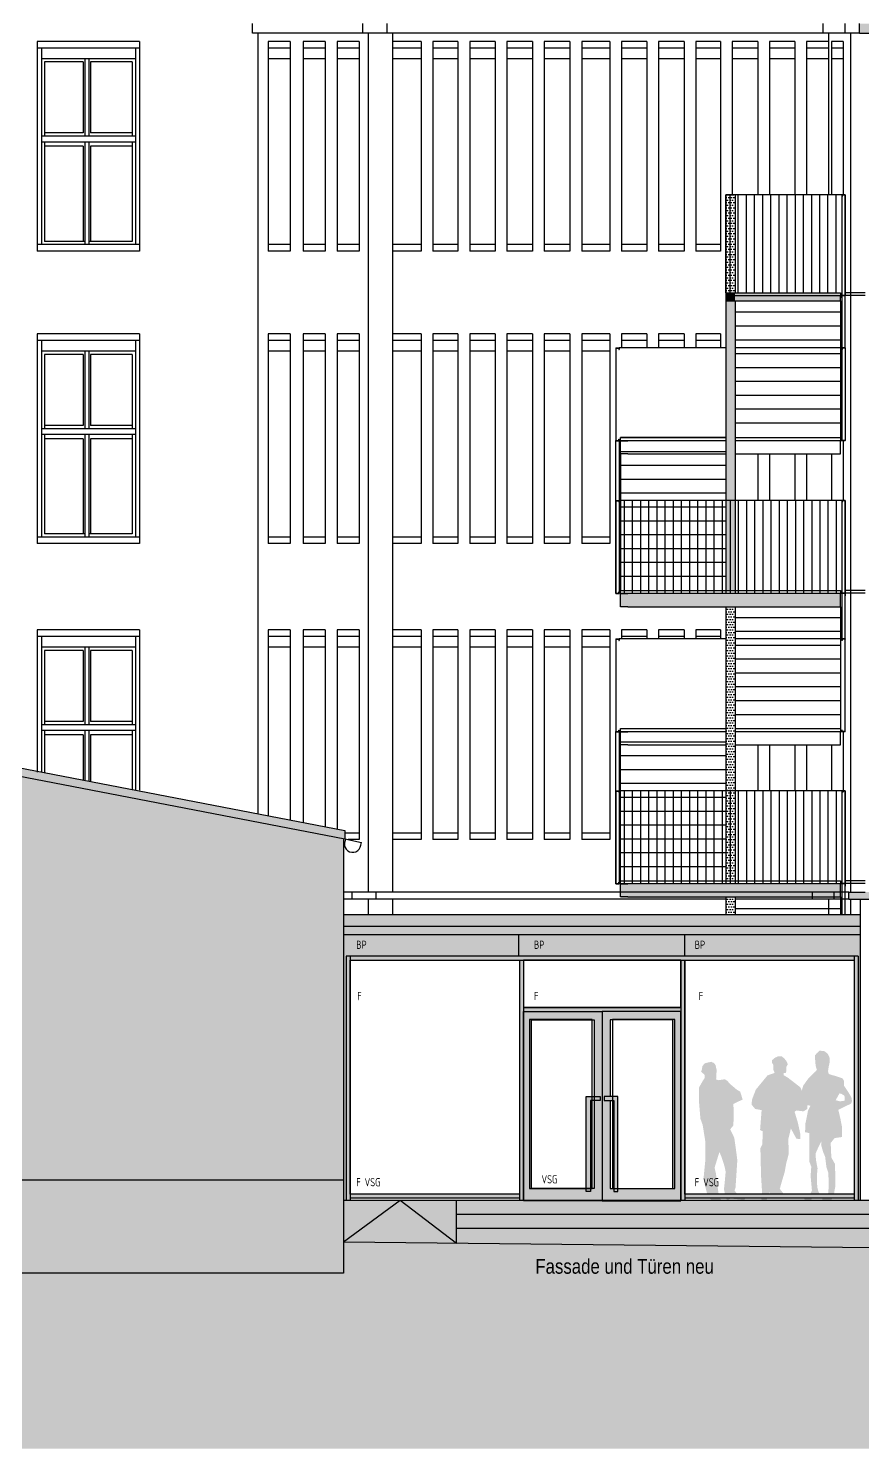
# Model space of a CAD drawing. Header units: metres. Extents: x -684 to -403, y -245 to -215.
# Drawn here: x -432.6 to -422.36, y -244.55 to -227.13 of the extents above; entities that cross this region are included whole.
import ezdxf
from ezdxf.enums import TextEntityAlignment as Align

# ---------------------------------------------------------------- set-up
doc = ezdxf.new("R2010")
doc.units = ezdxf.units.M
doc.header["$LTSCALE"] = 0.01
doc.header["$XCLIPFRAME"] = 2
doc.linetypes.add('AUSGEZOGEN', pattern=[0])
doc.linetypes.add('G1', pattern=[0.18, 0.12, -0.06])
for name, color, linetype in [('1_PLANRAHMEN', 7, 'Continuous'), ('A_ANSICHT', 1, 'Continuous'), ('A_ansicht_geländer_1', 2, 'Continuous'), ('A_Ansicht_Kopfbau', 1, 'Continuous'), ('A_Dach', 10, 'Continuous'), ('A_Dämmung', 10, 'Continuous'), ('A_GELÄNDE', 4, 'Continuous'), ('A_Gitterrost', 3, 'Continuous'), ('A_Schraff_Fassade_OG', 41, 'Continuous'), ('A_Schraff_gelände', 251, 'Continuous'), ('A_schraff_scheibe', 253, 'Continuous'), ('A_Schraff_Sims', 17, 'Continuous'), ('A_Schraff_Treppe', 253, 'Continuous'), ('A_Stahl', 5, 'Continuous'), ('A_Text', 2, 'Continuous'), ('ANSICHT', 1, 'Continuous'), ('FASSADE', 7, 'AUSGEZOGEN'), ('FASSADE_STRUKTUR', 2, 'AUSGEZOGEN'), ('MENSCHEN', 3, 'Continuous'), ('PERSONEN', 7, 'Continuous')]:
    doc.layers.add(name, color=color, linetype=linetype)
doc.styles.add('arial-n', font='ARIALN.TTF')
doc.styles.add('S70', font='DIN.SHX', dxfattribs={"oblique": 14.999999, "height": 0.7})
picture_1 = doc.add_image_def('image1.jpg', size_in_pixel=(60, 84))

msp = doc.modelspace()

# ---------------------------------------------------------------- hatches: boundary and pattern name
at = {"layer": 'A_ansicht_geländer_1'}
msp.add_hatch(color=253, dxfattribs=at).paths.add_polyline_path([(-424.041, -230.372), (-423.927, -230.372), (-423.927, -230.472), (-424.041, -230.472)])
h = msp.add_hatch(color=253, dxfattribs=at)
h.paths.add_polyline_path([(-422.634, -230.372), (-423.927, -230.372), (-423.927, -230.412), (-422.634, -230.412)])
h.paths.add_polyline_path([(-422.634, -230.412), (-422.724, -230.412), (-423.927, -230.412), (-423.927, -230.472), (-422.724, -230.472), (-422.634, -230.472)])
at = {"layer": 'A_Schraff_Fassade_OG'}
for color, points in [(256, [(-428.731, -237.066), (-435.45, -235.772), (-442.145, -237.137), (-442.145, -241.253), (-428.731, -241.253)]), (33, [(-428.731, -241.253), (-442.145, -241.253), (-442.145, -242.394), (-428.731, -242.394)])]:
    msp.add_hatch(color=color, dxfattribs=at).paths.add_polyline_path(points)
at = {"layer": 'A_Schraff_gelände'}
msp.add_hatch(color=256, dxfattribs=at).paths.add_polyline_path([(-407.64, -242.083), (-422.225, -242.083), (-428.731, -242.016), (-428.731, -242.394), (-452.89, -242.394), (-452.89, -244.546), (-407.64, -244.546)])
at = {"layer": 'A_schraff_scheibe'}
h = msp.add_hatch(dxfattribs=at)
h.set_pattern_fill('DOTS', color=6, scale=0.02, style=0)
h.paths.add_polyline_path([(-424.041, -230.372), (-423.988, -230.372), (-423.988, -229.172), (-424.041, -229.172)])
h.paths.add_polyline_path([(-423.927, -229.172), (-423.988, -229.172), (-423.988, -230.372), (-423.927, -230.372)])
h = msp.add_hatch(dxfattribs=at)
h.set_pattern_fill('DOTS', color=6, scale=0.02, style=0)
h.paths.add_polyline_path([(-423.927, -230.472), (-424.041, -230.472), (-424.041, -232.347), (-423.927, -232.347)])
h.paths.add_polyline_path([(-423.927, -232.347), (-424.041, -232.347), (-424.041, -232.922), (-423.927, -232.922)])
h.paths.add_polyline_path([(-423.988, -232.922), (-424.041, -232.922), (-424.041, -234.022), (-423.988, -234.022)])
h.paths.add_polyline_path([(-423.927, -232.922), (-423.988, -232.922), (-423.988, -234.022), (-423.927, -234.022)])
h = msp.add_hatch(color=256, dxfattribs=at)
h.paths.add_polyline_path([(-425.334, -234.063), (-425.244, -234.063), (-422.634, -234.063), (-422.634, -234.223), (-422.724, -234.223), (-425.244, -234.223), (-425.334, -234.223)])
h.paths.add_polyline_path([(-425.334, -237.633), (-425.244, -237.633), (-422.634, -237.633), (-422.634, -237.793), (-422.724, -237.793), (-425.244, -237.793), (-425.334, -237.793)])
h = msp.add_hatch(dxfattribs=at)
h.set_pattern_fill('DOTS', color=6, scale=0.02, style=0)
h.paths.add_polyline_path([(-424.041, -235.717), (-423.927, -235.717), (-423.927, -234.222), (-424.041, -234.222)])
h.paths.add_polyline_path([(-424.041, -236.482), (-423.927, -236.482), (-423.927, -235.917), (-424.041, -235.917)])
for color, points in [(251, [(-435.451, -235.67), (-442.161, -237.038), (-442.161, -237.14), (-435.45, -235.772), (-428.714, -237.069), (-428.714, -236.967)]), (251, [(-422.393, -237.996), (-428.731, -237.996), (-428.731, -238.141), (-422.393, -238.141)]), (252, [(-422.393, -238.141), (-428.731, -238.141), (-428.731, -238.241), (-422.393, -238.241)])]:
    msp.add_hatch(color=color, dxfattribs=at).paths.add_polyline_path(points)
h = msp.add_hatch(dxfattribs=at)
h.set_pattern_fill('DOTS', color=6, scale=0.02, style=0)
h.paths.add_polyline_path([(-424.041, -235.717), (-424.041, -235.757), (-423.927, -235.757), (-423.927, -235.717)])
h.paths.add_polyline_path([(-424.041, -235.917), (-423.927, -235.917), (-423.927, -235.757), (-424.041, -235.757)])
h = msp.add_hatch(dxfattribs=at)
h.set_pattern_fill('DOTS', color=6, scale=0.02, style=0)
h.paths.add_polyline_path([(-424.041, -237.582), (-423.988, -237.582), (-423.988, -236.482), (-424.041, -236.482)])
h.paths.add_polyline_path([(-423.988, -237.582), (-423.927, -237.582), (-423.927, -236.482), (-423.988, -236.482)])
h.paths.add_polyline_path([(-423.988, -237.622), (-423.988, -237.582), (-424.041, -237.582), (-424.041, -237.622)])
h.paths.add_polyline_path([(-423.927, -237.622), (-423.927, -237.582), (-423.988, -237.582), (-423.988, -237.622)])
h.paths.add_polyline_path([(-424.041, -237.996), (-423.927, -237.996), (-423.927, -237.782), (-424.041, -237.782)])
h = msp.add_hatch(color=256, dxfattribs=at)
h.paths.add_polyline_path([(-426.579, -238.506), (-426.579, -238.241), (-428.731, -238.241), (-428.731, -241.506), (-428.698, -241.506), (-428.698, -238.506)])
h.paths.add_polyline_path([(-426.579, -238.506), (-424.543, -238.506), (-424.543, -238.241), (-426.579, -238.241)])
h.paths.add_polyline_path([(-423.578, -238.241), (-424.543, -238.241), (-424.543, -238.506), (-423.578, -238.506)])
h.paths.add_polyline_path([(-423.578, -238.241), (-423.578, -238.506), (-422.418, -238.506), (-422.418, -241.506), (-422.393, -241.506), (-422.393, -238.241)])
h = msp.add_hatch(color=251, dxfattribs=at)
h.paths.add_polyline_path([(-426.523, -238.556), (-426.573, -238.556), (-426.573, -241.506), (-426.523, -241.506), (-426.523, -239.187), (-426.523, -239.187)])
h.paths.add_polyline_path([(-422.468, -238.506), (-428.648, -238.506), (-428.648, -238.556), (-422.468, -238.556)])
h.paths.add_polyline_path([(-428.648, -238.506), (-428.698, -238.506), (-428.698, -241.506), (-428.648, -241.506)])
h.paths.add_polyline_path([(-426.573, -241.426), (-428.648, -241.426), (-428.648, -241.476), (-426.573, -241.476)])
h = msp.add_hatch(color=251, dxfattribs=at)
h.paths.add_polyline_path([(-422.418, -238.506), (-422.468, -238.506), (-422.468, -241.506), (-422.418, -241.506)])
h.paths.add_polyline_path([(-422.468, -241.426), (-424.543, -241.426), (-424.543, -241.476), (-422.468, -241.476)])
h.paths.add_polyline_path([(-424.543, -238.556), (-424.593, -238.556), (-424.593, -239.187), (-424.593, -239.187), (-424.593, -239.187), (-424.593, -241.506), (-424.593, -241.506), (-424.593, -241.506), (-424.593, -239.187), (-424.593, -239.187), (-424.593, -241.506), (-424.543, -241.506)])
h.paths.add_polyline_path([(-424.593, -239.137), (-426.523, -239.137), (-426.523, -239.187), (-425.558, -239.187), (-424.593, -239.187)])
h = msp.add_hatch(color=254, dxfattribs=at)
h.paths.add_polyline_path([(-425.558, -241.507), (-426.523, -241.507), (-426.523, -239.187), (-425.558, -239.187)])
h.paths.add_polyline_path([(-426.423, -239.287), (-425.658, -239.287), (-425.658, -241.357), (-426.423, -241.357)], flags=16)
h = msp.add_hatch(color=254, dxfattribs=at)
h.paths.add_polyline_path([(-425.558, -241.507), (-424.593, -241.507), (-424.593, -239.187), (-425.558, -239.187)])
h.paths.add_polyline_path([(-424.693, -239.287), (-425.458, -239.287), (-425.458, -241.357), (-424.693, -241.357)], flags=16)
h = msp.add_hatch(color=251, dxfattribs=at)
h.paths.add_polyline_path([(-425.364, -241.395), (-425.364, -240.228), (-425.533, -240.228), (-425.533, -240.278), (-425.414, -240.278), (-425.414, -241.395)])
h.paths.add_polyline_path([(-425.753, -241.395), (-425.753, -240.228), (-425.583, -240.228), (-425.583, -240.278), (-425.703, -240.278), (-425.703, -241.395)])
at = {"layer": 'A_Schraff_Sims'}
msp.add_hatch(color=256, dxfattribs=at).paths.add_polyline_path([(-411.41, -227.071), (-422.401, -227.071), (-422.401, -227.19), (-411.41, -227.19)])
h = msp.add_hatch(color=256, dxfattribs=at)
h.paths.add_polyline_path([(-411.278, -237.721), (-422.334, -237.721), (-422.533, -237.721), (-422.533, -237.808), (-422.393, -237.808), (-411.278, -237.808)])
h.paths.add_polyline_path([(-411.457, -241.294), (-421.854, -241.294), (-421.854, -241.344), (-411.317, -241.344)])
h.paths.add_polyline_path([(-411.317, -241.344), (-421.854, -241.344), (-421.854, -241.428), (-411.328, -241.428)])
at = {"layer": 'A_Schraff_Treppe'}
h = msp.add_hatch(color=256, dxfattribs=at)
h.paths.add_polyline_path([(-422.225, -241.506), (-422.334, -241.506), (-427.343, -241.506), (-427.343, -241.677), (-422.225, -241.677)])
h.paths.add_polyline_path([(-422.225, -241.677), (-427.343, -241.677), (-427.343, -241.846), (-422.225, -241.846)])
h.paths.add_polyline_path([(-422.225, -241.846), (-427.343, -241.846), (-427.343, -242.031), (-422.225, -242.083)])
h.paths.add_polyline_path([(-421.854, -241.294), (-422.225, -241.294), (-422.225, -241.506), (-422.225, -242.083), (-421.854, -242.083)])
h.paths.add_polyline_path([(-427.343, -241.506), (-427.513, -241.506), (-428.037, -241.506), (-427.343, -242.031)])
h.paths.add_polyline_path([(-428.037, -241.506), (-428.731, -242.016), (-427.343, -242.031)])
h.paths.add_polyline_path([(-428.037, -241.506), (-428.731, -241.506), (-428.731, -242.016)], flags=16)
at = {"layer": 'MENSCHEN', "linetype": 'Continuous'}
msp.add_hatch(color=7, dxfattribs=at).paths.add_polyline_path([(-423.866, -240.169), (-423.909, -240.143), (-423.988, -240.076), (-424.024, -240.036), (-424.052, -240.017), (-424.092, -240.023), (-424.132, -240.029), (-424.16, -240.02), (-424.157, -239.949), (-424.153, -239.909), (-424.167, -239.843), (-424.185, -239.819), (-424.222, -239.803), (-424.3, -239.822), (-424.328, -239.856), (-424.337, -239.909), (-424.345, -239.924), (-424.303, -239.961), (-424.3, -240.002), (-424.322, -240.034), (-424.357, -240.095), (-424.371, -240.122), (-424.371, -240.281), (-424.362, -240.391), (-424.353, -240.501), (-424.325, -240.578), (-424.308, -240.685), (-424.291, -240.792), (-424.292, -240.91), (-424.294, -241.028), (-424.305, -241.135), (-424.315, -241.242), (-424.288, -241.353), (-424.26, -241.465), (-424.179, -241.524), (-424.105, -241.539), (-424.064, -241.527), (-424.123, -241.471), (-424.136, -241.378), (-424.163, -241.17), (-424.179, -241.102), (-424.12, -240.91), (-424.094, -240.97), (-424.055, -241.091), (-424.043, -241.152), (-424.053, -241.26), (-424.064, -241.369), (-424.056, -241.401), (-424.046, -241.462), (-424.023, -241.502), (-423.984, -241.48), (-423.898, -241.488), (-423.813, -241.496), (-423.797, -241.462), (-423.841, -241.452), (-423.884, -241.443), (-423.934, -241.384), (-423.922, -241.344), (-423.911, -241.177), (-423.9, -241.009), (-423.918, -240.873), (-423.937, -240.736), (-423.962, -240.684), (-423.987, -240.631), (-423.949, -240.584), (-423.946, -240.51), (-423.946, -240.378), (-423.949, -240.321), (-423.835, -240.265), (-423.85, -240.217)])
at = {"layer": 'PERSONEN'}
for points in [[(-423.126, -240.117), (-423.277, -240), (-423.334, -239.966), (-423.33, -239.94), (-423.307, -239.94), (-423.3, -239.921), (-423.3, -239.868), (-423.281, -239.834), (-423.296, -239.797), (-423.323, -239.763), (-423.356, -239.736), (-423.398, -239.736), (-423.436, -239.752), (-423.473, -239.782), (-423.473, -239.819), (-423.458, -239.842), (-423.458, -239.899), (-423.443, -239.94), (-423.466, -239.948), (-423.53, -239.97), (-423.598, -240.053), (-423.673, -240.144), (-423.719, -240.264), (-423.726, -240.328), (-423.681, -240.381), (-423.602, -240.396), (-423.621, -240.641), (-423.587, -240.656), (-423.594, -240.818), (-423.617, -240.863), (-423.609, -241.203), (-423.598, -241.38), (-423.594, -241.444), (-423.609, -241.478), (-423.6, -241.5), (-423.545, -241.5), (-423.515, -241.455), (-423.504, -241.391), (-423.496, -241.452), (-423.451, -241.459), (-423.379, -241.455), (-423.323, -241.474), (-423.274, -241.482), (-423.266, -241.436), (-423.3, -241.433), (-423.33, -241.425), (-423.379, -241.361), (-423.356, -241.278), (-423.319, -241.154), (-423.3, -241.048), (-423.27, -240.935), (-423.274, -240.747), (-423.243, -240.622), (-423.228, -240.649), (-423.175, -240.747), (-423.126, -240.75), (-423.126, -240.694), (-423.157, -240.551), (-423.198, -240.415), (-423.175, -240.4), (-423.089, -240.411), (-423.04, -240.381), (-423.043, -240.321), (-423.081, -240.226)], [(-430.791, -241.018), (-430.942, -240.901), (-430.998, -240.867), (-430.995, -240.841), (-430.972, -240.841), (-430.964, -240.822), (-430.964, -240.769), (-430.946, -240.735), (-430.961, -240.698), (-430.987, -240.664), (-431.021, -240.637), (-431.062, -240.637), (-431.1, -240.652), (-431.138, -240.683), (-431.138, -240.72), (-431.123, -240.743), (-431.123, -240.799), (-431.108, -240.841), (-431.13, -240.848), (-431.194, -240.871), (-431.262, -240.954), (-431.338, -241.044), (-431.383, -241.165), (-431.391, -241.229), (-431.345, -241.282), (-431.266, -241.297), (-431.285, -241.542), (-431.251, -241.557), (-431.259, -241.719), (-431.281, -241.764), (-431.274, -242.104), (-431.262, -242.281), (-431.259, -242.345), (-431.274, -242.379), (-431.264, -242.401), (-431.209, -242.401), (-431.179, -242.356), (-431.168, -242.292), (-431.161, -242.352), (-431.115, -242.36), (-431.044, -242.356), (-430.987, -242.375), (-430.938, -242.383), (-430.93, -242.337), (-430.964, -242.334), (-430.995, -242.326), (-431.044, -242.262), (-431.021, -242.179), (-430.983, -242.055), (-430.964, -241.949), (-430.934, -241.836), (-430.938, -241.648), (-430.908, -241.523), (-430.893, -241.55), (-430.84, -241.648), (-430.791, -241.651), (-430.791, -241.595), (-430.821, -241.452), (-430.863, -241.316), (-430.84, -241.301), (-430.753, -241.312), (-430.704, -241.282), (-430.708, -241.222), (-430.746, -241.127)]]:
    msp.add_hatch(color=252, dxfattribs=at).paths.add_polyline_path(points)
h = msp.add_hatch(color=7, dxfattribs=at)
h.paths.add_polyline_path([(-422.541, -240.171), (-422.59, -240.098), (-422.594, -240.03), (-422.61, -240.006), (-422.694, -239.978), (-422.755, -239.961), (-422.779, -239.953), (-422.787, -239.917), (-422.779, -239.861), (-422.767, -239.808), (-422.767, -239.756), (-422.791, -239.704), (-422.835, -239.671), (-422.892, -239.667), (-422.932, -239.704), (-422.936, -239.716), (-422.948, -239.72), (-422.944, -239.808), (-422.936, -239.869), (-422.924, -239.901), (-422.936, -239.917), (-422.989, -239.969), (-423.037, -240.018), (-423.093, -240.098), (-423.114, -240.175), (-423.097, -240.28), (-423.065, -240.336), (-423.001, -240.34), (-423.033, -240.4), (-423.045, -240.465), (-423.065, -240.561), (-423.069, -240.666), (-423.017, -240.678), (-423.017, -240.787), (-423.017, -241.028), (-422.993, -241.089), (-423.001, -241.202), (-422.985, -241.379), (-423.005, -241.423), (-423.021, -241.451), (-423.053, -241.467), (-423.085, -241.475), (-423.073, -241.496), (-423.037, -241.5), (-422.997, -241.5), (-422.977, -241.467), (-422.948, -241.439), (-422.932, -241.475), (-422.896, -241.479), (-422.896, -241.467), (-422.892, -241.419), (-422.908, -241.387), (-422.92, -241.339), (-422.924, -241.202), (-422.916, -241.109), (-422.936, -241.004), (-422.94, -240.928), (-422.904, -240.847), (-422.868, -240.775), (-422.872, -240.823), (-422.848, -240.908), (-422.823, -240.968), (-422.807, -241.097), (-422.783, -241.165), (-422.779, -241.339), (-422.787, -241.423), (-422.819, -241.455), (-422.856, -241.475), (-422.856, -241.5), (-422.819, -241.504), (-422.751, -241.5), (-422.715, -241.455), (-422.711, -241.395), (-422.698, -241.334), (-422.698, -241.222), (-422.702, -241.057), (-422.747, -240.976), (-422.755, -240.799), (-422.707, -240.739), (-422.618, -240.726), (-422.614, -240.694), (-422.618, -240.59), (-422.638, -240.489), (-422.662, -240.392), (-422.614, -240.368), (-422.505, -240.316), (-422.493, -240.288), (-422.501, -240.239)])
h.paths.add_polyline_path([(-422.694, -240.275), (-422.654, -240.203), (-422.65, -240.191), (-422.626, -240.195), (-422.586, -240.219), (-422.582, -240.28), (-422.638, -240.288)], flags=16)

# ---------------------------------------------------------------- linework, layer by layer
at = {"layer": '1_PLANRAHMEN'}
msp.add_line((-428.714, -236.967), (-428.714, -237.069), dxfattribs=at)
at = {"layer": 'A_ANSICHT', "color": 1, "linetype": 'G1', "ltscale": 0.5}
msp.add_line((-424.041, -229.172), (-423.927, -229.172), dxfattribs=at)
at = {"layer": 'A_ANSICHT', "color": 253}
for p, q in [((-424.041, -232.322), (-425.334, -232.322)), ((-424.041, -232.492), (-425.334, -232.492)), ((-424.041, -232.662), (-425.334, -232.662)), ((-424.041, -232.832), (-425.334, -232.832)), ((-424.041, -233.002), (-425.334, -233.002)), ((-424.041, -233.172), (-425.334, -233.172)), ((-424.041, -233.342), (-425.334, -233.342)), ((-424.041, -233.512), (-425.334, -233.512)), ((-424.041, -233.682), (-425.334, -233.682)), ((-424.041, -233.852), (-425.334, -233.852)), ((-424.041, -235.757), (-425.317, -235.757)), ((-424.041, -235.882), (-425.334, -235.882)), ((-424.041, -236.052), (-425.334, -236.052)), ((-424.041, -236.222), (-425.334, -236.222)), ((-424.041, -236.392), (-425.334, -236.392)), ((-424.041, -236.562), (-425.334, -236.562)), ((-424.041, -236.732), (-425.334, -236.732)), ((-424.041, -236.902), (-425.334, -236.902)), ((-424.041, -237.072), (-425.334, -237.072)), ((-424.041, -237.242), (-425.334, -237.242)), ((-424.041, -237.412), (-425.334, -237.412))]:
    msp.add_line(p, q, dxfattribs=at)
at = {"layer": 'A_ANSICHT', "color": 1}
for p, q in [((-425.244, -232.347), (-424.041, -232.347)), ((-423.927, -232.347), (-422.724, -232.347)), ((-425.334, -234.222), (-425.334, -234.062)), ((-422.634, -234.222), (-422.634, -234.062)), ((-425.244, -234.222), (-425.334, -234.222)), ((-425.244, -234.222), (-423.927, -234.222)), ((-423.927, -234.222), (-422.724, -234.222)), ((-422.724, -234.222), (-422.634, -234.222)), ((-425.244, -235.917), (-424.041, -235.917)), ((-423.927, -235.917), (-422.724, -235.917)), ((-422.619, -236.502), (-422.619, -237.996)), ((-425.334, -237.782), (-425.334, -237.622)), ((-424.041, -237.622), (-425.317, -237.622)), ((-422.619, -237.622), (-423.927, -237.622)), ((-422.634, -237.782), (-422.634, -237.622)), ((-425.244, -237.782), (-425.334, -237.782)), ((-425.244, -237.782), (-423.927, -237.782)), ((-423.927, -237.782), (-422.724, -237.782)), ((-422.724, -237.782), (-422.634, -237.782))]:
    msp.add_line(p, q, dxfattribs=at)
for points in [[(-424.041, -232.187), (-425.334, -232.187), (-425.334, -232.147), (-424.041, -232.147)], [(-423.927, -232.147), (-422.634, -232.147), (-422.634, -232.187), (-423.927, -232.187)], [(-424.041, -235.757), (-425.334, -235.757), (-425.334, -235.717), (-424.041, -235.717)], [(-423.927, -235.717), (-422.634, -235.717), (-422.634, -235.757), (-423.927, -235.757)]]:
    msp.add_lwpolyline(points, dxfattribs=at)
at = {"layer": 'A_ansicht_geländer_1'}
for p, q in [((-424.041, -230.372), (-424.041, -229.172)), ((-423.988, -230.372), (-423.988, -229.172)), ((-423.888, -230.372), (-423.888, -229.172)), ((-423.788, -230.372), (-423.788, -229.172)), ((-423.688, -230.372), (-423.688, -229.172)), ((-423.588, -230.372), (-423.588, -229.172)), ((-423.488, -230.372), (-423.488, -229.172)), ((-423.388, -230.372), (-423.388, -229.172)), ((-423.288, -230.372), (-423.288, -229.172)), ((-423.188, -230.372), (-423.188, -229.172)), ((-423.088, -230.372), (-423.088, -229.172)), ((-422.988, -230.372), (-422.988, -229.172)), ((-422.888, -230.372), (-422.888, -229.172)), ((-422.788, -230.372), (-422.788, -229.172)), ((-422.688, -230.372), (-422.688, -229.172)), ((-422.619, -229.176), (-422.619, -230.408)), ((-422.615, -230.376), (-422.615, -229.176)), ((-422.579, -230.372), (-422.579, -229.172)), ((-422.579, -229.172), (-422.579, -230.408)), ((-422.579, -231.047), (-422.579, -229.176)), ((-422.579, -231.047), (-422.579, -232.183)), ((-425.389, -234.058), (-425.389, -232.187)), ((-425.389, -234.058), (-425.389, -232.926)), ((-425.349, -232.942), (-425.349, -234.042)), ((-425.288, -232.922), (-425.288, -234.062)), ((-425.188, -232.922), (-425.188, -234.062)), ((-425.088, -232.922), (-425.088, -234.062)), ((-424.988, -232.922), (-424.988, -234.062)), ((-424.888, -232.922), (-424.888, -234.062)), ((-424.788, -232.922), (-424.788, -234.062)), ((-424.688, -232.922), (-424.688, -234.062)), ((-424.588, -232.922), (-424.588, -234.062)), ((-424.488, -232.922), (-424.488, -234.062)), ((-424.388, -232.922), (-424.388, -234.062)), ((-424.288, -232.922), (-424.288, -234.062)), ((-424.188, -232.922), (-424.188, -234.062)), ((-424.088, -232.922), (-424.088, -234.062)), ((-423.988, -232.922), (-423.988, -234.062)), ((-423.888, -232.922), (-423.888, -234.062)), ((-423.788, -232.922), (-423.788, -234.062)), ((-423.688, -232.922), (-423.688, -234.062)), ((-423.588, -232.922), (-423.588, -234.062)), ((-423.488, -232.922), (-423.488, -234.062)), ((-423.388, -232.922), (-423.388, -234.062)), ((-423.288, -232.922), (-423.288, -234.062)), ((-423.188, -232.922), (-423.188, -234.062)), ((-423.088, -232.922), (-423.088, -234.062)), ((-422.988, -232.922), (-422.988, -234.062)), ((-422.888, -232.922), (-422.888, -234.062)), ((-422.788, -232.922), (-422.788, -234.062)), ((-422.688, -232.922), (-422.688, -234.062)), ((-422.619, -232.926), (-422.619, -234.058)), ((-422.619, -232.942), (-422.619, -234.042)), ((-422.579, -232.922), (-422.579, -234.088)), ((-422.579, -234.058), (-422.579, -232.926)), ((-422.579, -234.617), (-422.579, -232.926)), ((-422.579, -235.757), (-422.579, -234.617)), ((-425.389, -237.618), (-425.389, -235.757)), ((-425.389, -237.618), (-425.389, -236.486)), ((-425.349, -236.502), (-425.349, -237.602)), ((-425.288, -236.482), (-425.288, -237.622)), ((-425.188, -236.482), (-425.188, -237.622)), ((-425.088, -236.482), (-425.088, -237.622)), ((-424.988, -236.482), (-424.988, -237.622)), ((-424.888, -236.482), (-424.888, -237.622)), ((-424.788, -236.482), (-424.788, -237.622)), ((-424.688, -236.482), (-424.688, -237.622)), ((-424.588, -236.482), (-424.588, -237.622)), ((-424.488, -236.482), (-424.488, -237.622)), ((-424.388, -236.482), (-424.388, -237.622)), ((-424.288, -236.482), (-424.288, -237.622)), ((-424.188, -236.482), (-424.188, -237.622)), ((-424.088, -236.482), (-424.088, -237.622)), ((-423.988, -236.482), (-423.988, -237.622)), ((-423.888, -236.482), (-423.888, -237.622)), ((-423.788, -236.482), (-423.788, -237.622)), ((-423.688, -236.482), (-423.688, -237.622)), ((-423.588, -236.482), (-423.588, -237.622)), ((-423.488, -236.482), (-423.488, -237.622)), ((-423.388, -236.482), (-423.388, -237.622)), ((-423.288, -236.482), (-423.288, -237.622)), ((-423.188, -236.482), (-423.188, -237.622)), ((-423.088, -236.482), (-423.088, -237.622)), ((-422.988, -236.482), (-422.988, -237.622)), ((-422.888, -236.482), (-422.888, -237.622)), ((-422.788, -236.482), (-422.788, -237.622)), ((-422.688, -236.482), (-422.688, -237.622)), ((-422.619, -236.486), (-422.619, -237.618)), ((-422.619, -236.486), (-422.619, -237.618)), ((-422.619, -236.502), (-422.619, -237.602)), ((-422.579, -236.482), (-422.579, -237.618)), ((-422.579, -237.618), (-422.579, -236.482)), ((-422.579, -236.482), (-422.579, -237.648))]:
    msp.add_line(p, q, dxfattribs=at)
at = {"layer": 'A_Ansicht_Kopfbau'}
for p, q in [((-429.848, -227.19), (-429.848, -227.071)), ((-428.494, -227.19), (-428.494, -227.071)), ((-428.197, -227.19), (-428.197, -227.071)), ((-422.847, -227.19), (-422.847, -227.071)), ((-422.579, -227.19), (-422.579, -227.071)), ((-422.401, -227.19), (-429.848, -227.19)), ((-429.781, -227.19), (-429.781, -236.762)), ((-428.427, -227.19), (-428.427, -237.721)), ((-428.13, -227.19), (-428.13, -237.721)), ((-422.78, -227.19), (-422.78, -229.172)), ((-422.512, -227.19), (-422.512, -237.721)), ((-431.232, -227.292), (-432.487, -227.292)), ((-432.487, -227.292), (-432.487, -229.862)), ((-431.232, -227.372), (-432.487, -227.372)), ((-432.437, -227.372), (-432.437, -229.782)), ((-431.282, -227.372), (-431.282, -229.782)), ((-431.232, -227.292), (-431.232, -229.862)), ((-429.653, -227.292), (-429.653, -229.862)), ((-429.384, -227.292), (-429.653, -227.292)), ((-429.384, -227.372), (-429.653, -227.372)), ((-429.384, -227.292), (-429.384, -229.862)), ((-429.225, -227.292), (-429.225, -229.862)), ((-428.956, -227.292), (-429.225, -227.292)), ((-428.956, -227.372), (-429.225, -227.372)), ((-428.956, -227.292), (-428.956, -229.862)), ((-428.809, -227.292), (-428.809, -229.862)), ((-428.54, -227.292), (-428.809, -227.292)), ((-428.54, -227.372), (-428.809, -227.372)), ((-428.54, -227.292), (-428.54, -229.862)), ((-427.779, -227.292), (-428.13, -227.292)), ((-428.13, -227.292), (-428.13, -229.862)), ((-427.779, -227.372), (-428.13, -227.372)), ((-427.779, -227.292), (-427.779, -229.862)), ((-427.327, -227.292), (-427.635, -227.292)), ((-427.635, -227.292), (-427.635, -229.862)), ((-427.327, -227.372), (-427.635, -227.372)), ((-427.327, -227.292), (-427.327, -229.862)), ((-426.87, -227.292), (-427.183, -227.292)), ((-427.183, -227.292), (-427.183, -229.862)), ((-426.87, -227.372), (-427.183, -227.372)), ((-426.87, -227.292), (-426.87, -229.862)), ((-426.414, -227.292), (-426.727, -227.292)), ((-426.727, -227.292), (-426.727, -229.862)), ((-426.414, -227.372), (-426.727, -227.372)), ((-426.414, -227.292), (-426.414, -229.862)), ((-425.953, -227.292), (-426.27, -227.292)), ((-426.27, -227.292), (-426.27, -229.862)), ((-425.953, -227.372), (-426.27, -227.372)), ((-425.953, -227.292), (-425.953, -229.862)), ((-425.463, -227.292), (-425.809, -227.292)), ((-425.809, -227.292), (-425.809, -229.862)), ((-425.463, -227.372), (-425.809, -227.372)), ((-425.463, -227.292), (-425.463, -229.862)), ((-425.011, -227.292), (-425.32, -227.292)), ((-425.32, -227.292), (-425.32, -229.862)), ((-425.011, -227.372), (-425.32, -227.372)), ((-425.011, -227.292), (-425.011, -229.862)), ((-424.554, -227.292), (-424.867, -227.292)), ((-424.867, -227.292), (-424.867, -229.862)), ((-424.554, -227.372), (-424.867, -227.372)), ((-424.554, -227.292), (-424.554, -229.862)), ((-424.106, -227.292), (-424.41, -227.292)), ((-424.41, -227.292), (-424.41, -229.862)), ((-424.106, -227.372), (-424.41, -227.372)), ((-424.106, -227.292), (-424.106, -229.862)), ((-423.649, -227.292), (-423.962, -227.292)), ((-423.962, -227.292), (-423.962, -229.172)), ((-423.649, -227.372), (-423.962, -227.372)), ((-423.649, -227.292), (-423.649, -229.172)), ((-423.196, -227.292), (-423.505, -227.292)), ((-423.505, -227.292), (-423.505, -229.172)), ((-423.196, -227.372), (-423.505, -227.372)), ((-423.196, -227.292), (-423.196, -229.172)), ((-422.78, -227.292), (-423.052, -227.292)), ((-423.052, -227.292), (-423.052, -229.172)), ((-422.78, -227.372), (-423.052, -227.372)), ((-422.6, -227.292), (-422.744, -227.292)), ((-422.744, -227.292), (-422.744, -229.172)), ((-422.6, -227.372), (-422.744, -227.372)), ((-422.6, -227.292), (-422.6, -229.176)), ((-431.282, -227.502), (-432.437, -227.502)), ((-431.925, -227.542), (-432.397, -227.542)), ((-432.397, -227.542), (-432.397, -228.454)), ((-431.925, -227.542), (-431.925, -228.413)), ((-431.905, -227.502), (-431.905, -228.454)), ((-431.855, -227.502), (-431.855, -228.454)), ((-431.835, -227.542), (-431.835, -228.413)), ((-431.322, -227.542), (-431.835, -227.542)), ((-431.322, -227.542), (-431.322, -228.454)), ((-429.384, -227.502), (-429.653, -227.502)), ((-428.956, -227.502), (-429.225, -227.502)), ((-428.54, -227.502), (-428.809, -227.502)), ((-427.779, -227.502), (-428.13, -227.502)), ((-427.327, -227.502), (-427.635, -227.502)), ((-426.87, -227.502), (-427.183, -227.502)), ((-426.414, -227.502), (-426.727, -227.502)), ((-425.953, -227.502), (-426.27, -227.502)), ((-425.463, -227.502), (-425.809, -227.502)), ((-425.011, -227.502), (-425.32, -227.502)), ((-424.554, -227.502), (-424.867, -227.502)), ((-424.106, -227.502), (-424.41, -227.502)), ((-423.649, -227.502), (-423.962, -227.502)), ((-423.196, -227.502), (-423.505, -227.502)), ((-422.78, -227.502), (-423.052, -227.502)), ((-422.6, -227.502), (-422.744, -227.502)), ((-431.282, -228.454), (-432.437, -228.454)), ((-431.925, -228.413), (-432.397, -228.413)), ((-431.322, -228.413), (-431.835, -228.413)), ((-431.282, -228.524), (-432.437, -228.524)), ((-432.397, -228.524), (-432.397, -229.742)), ((-431.925, -228.576), (-432.397, -228.576)), ((-431.925, -228.576), (-431.925, -229.742)), ((-431.905, -228.524), (-431.905, -229.782)), ((-431.855, -228.524), (-431.855, -229.782)), ((-431.322, -228.576), (-431.835, -228.576)), ((-431.835, -228.576), (-431.835, -229.742)), ((-431.322, -228.524), (-431.322, -229.742)), ((-431.232, -229.782), (-432.487, -229.782)), ((-431.232, -229.862), (-432.487, -229.862)), ((-431.905, -229.742), (-432.397, -229.742)), ((-431.322, -229.742), (-431.855, -229.742)), ((-429.384, -229.782), (-429.653, -229.782)), ((-429.384, -229.862), (-429.653, -229.862)), ((-428.956, -229.782), (-429.225, -229.782)), ((-428.956, -229.862), (-429.225, -229.862)), ((-428.54, -229.782), (-428.809, -229.782)), ((-428.54, -229.862), (-428.809, -229.862)), ((-427.779, -229.782), (-428.13, -229.782)), ((-427.779, -229.862), (-428.13, -229.862)), ((-427.327, -229.782), (-427.635, -229.782)), ((-427.327, -229.862), (-427.635, -229.862)), ((-426.87, -229.782), (-427.183, -229.782)), ((-426.87, -229.862), (-427.183, -229.862)), ((-426.414, -229.782), (-426.727, -229.782)), ((-426.414, -229.862), (-426.727, -229.862)), ((-425.953, -229.782), (-426.27, -229.782)), ((-425.953, -229.862), (-426.27, -229.862)), ((-425.463, -229.782), (-425.809, -229.782)), ((-425.463, -229.862), (-425.809, -229.862)), ((-425.011, -229.782), (-425.32, -229.782)), ((-425.011, -229.862), (-425.32, -229.862)), ((-424.554, -229.782), (-424.867, -229.782)), ((-424.554, -229.862), (-424.867, -229.862)), ((-424.106, -229.782), (-424.41, -229.782)), ((-424.106, -229.862), (-424.41, -229.862)), ((-431.232, -230.878), (-432.487, -230.878)), ((-432.487, -230.878), (-432.487, -233.448)), ((-431.232, -230.878), (-431.232, -233.448)), ((-429.384, -230.878), (-429.653, -230.878)), ((-429.653, -230.878), (-429.653, -233.448)), ((-429.384, -230.878), (-429.384, -233.448)), ((-428.956, -230.878), (-429.225, -230.878)), ((-429.225, -230.878), (-429.225, -233.448)), ((-428.956, -230.878), (-428.956, -233.448)), ((-428.54, -230.878), (-428.809, -230.878)), ((-428.809, -230.878), (-428.809, -233.448)), ((-428.54, -230.878), (-428.54, -233.448)), ((-428.13, -230.878), (-428.13, -233.448)), ((-427.779, -230.878), (-428.13, -230.878)), ((-427.779, -230.878), (-427.779, -233.448)), ((-427.635, -230.878), (-427.635, -233.448)), ((-427.327, -230.878), (-427.635, -230.878)), ((-427.327, -230.878), (-427.327, -233.448)), ((-427.183, -230.878), (-427.183, -233.448)), ((-426.87, -230.878), (-427.183, -230.878)), ((-426.87, -230.878), (-426.87, -233.448)), ((-426.727, -230.878), (-426.727, -233.448)), ((-426.414, -230.878), (-426.727, -230.878)), ((-426.414, -230.878), (-426.414, -233.448)), ((-426.27, -230.878), (-426.27, -233.448)), ((-425.953, -230.878), (-426.27, -230.878)), ((-425.953, -230.878), (-425.953, -233.448)), ((-425.809, -230.878), (-425.809, -233.448)), ((-425.463, -230.878), (-425.809, -230.878)), ((-425.463, -230.878), (-425.463, -233.448)), ((-425.32, -230.878), (-425.32, -231.047)), ((-425.011, -230.878), (-425.32, -230.878)), ((-425.011, -230.878), (-425.011, -231.047)), ((-424.867, -230.878), (-424.867, -231.047)), ((-424.554, -230.878), (-424.867, -230.878)), ((-424.554, -230.878), (-424.554, -231.047)), ((-424.41, -230.878), (-424.41, -231.047)), ((-424.106, -230.878), (-424.41, -230.878)), ((-424.106, -230.878), (-424.106, -231.047)), ((-431.232, -230.958), (-432.487, -230.958)), ((-432.437, -230.958), (-432.437, -233.368)), ((-431.282, -231.088), (-432.437, -231.088)), ((-431.905, -231.088), (-431.905, -232.04)), ((-431.855, -231.088), (-431.855, -232.04)), ((-431.282, -230.958), (-431.282, -233.368)), ((-429.384, -230.958), (-429.653, -230.958)), ((-429.384, -231.088), (-429.653, -231.088)), ((-428.956, -230.958), (-429.225, -230.958)), ((-428.956, -231.088), (-429.225, -231.088)), ((-428.54, -230.958), (-428.809, -230.958)), ((-428.54, -231.088), (-428.809, -231.088)), ((-427.779, -230.958), (-428.13, -230.958)), ((-427.779, -231.088), (-428.13, -231.088)), ((-427.327, -230.958), (-427.635, -230.958)), ((-427.327, -231.088), (-427.635, -231.088)), ((-426.87, -230.958), (-427.183, -230.958)), ((-426.87, -231.088), (-427.183, -231.088)), ((-426.414, -230.958), (-426.727, -230.958)), ((-426.414, -231.088), (-426.727, -231.088)), ((-425.953, -230.958), (-426.27, -230.958)), ((-425.953, -231.088), (-426.27, -231.088)), ((-425.463, -230.958), (-425.809, -230.958)), ((-425.463, -231.088), (-425.809, -231.088)), ((-425.011, -230.958), (-425.32, -230.958)), ((-424.554, -230.958), (-424.867, -230.958)), ((-424.106, -230.958), (-424.41, -230.958)), ((-431.925, -231.128), (-432.397, -231.128)), ((-432.397, -231.128), (-432.397, -232.04)), ((-431.925, -231.128), (-431.925, -231.999)), ((-431.835, -231.128), (-431.835, -231.999)), ((-431.322, -231.128), (-431.835, -231.128)), ((-431.322, -231.128), (-431.322, -232.04)), ((-431.282, -232.04), (-432.437, -232.04)), ((-431.282, -232.11), (-432.437, -232.11)), ((-431.925, -231.999), (-432.397, -231.999)), ((-432.397, -232.11), (-432.397, -233.328)), ((-431.905, -232.11), (-431.905, -233.368)), ((-431.855, -232.11), (-431.855, -233.368)), ((-431.322, -231.999), (-431.835, -231.999)), ((-431.322, -232.11), (-431.322, -233.328)), ((-431.925, -232.162), (-432.397, -232.162)), ((-431.925, -232.162), (-431.925, -233.328)), ((-431.322, -232.162), (-431.835, -232.162)), ((-431.835, -232.162), (-431.835, -233.328)), ((-422.6, -232.183), (-422.6, -232.926)), ((-423.649, -232.347), (-423.649, -232.922)), ((-423.505, -232.347), (-423.505, -232.922)), ((-423.196, -232.347), (-423.196, -232.922)), ((-423.052, -232.347), (-423.052, -232.922)), ((-422.744, -232.347), (-422.744, -232.922)), ((-431.232, -233.368), (-432.487, -233.368)), ((-431.905, -233.328), (-432.397, -233.328)), ((-431.322, -233.328), (-431.855, -233.328)), ((-429.384, -233.368), (-429.653, -233.368)), ((-428.956, -233.368), (-429.225, -233.368)), ((-428.54, -233.368), (-428.809, -233.368)), ((-427.779, -233.368), (-428.13, -233.368)), ((-427.327, -233.368), (-427.635, -233.368)), ((-426.87, -233.368), (-427.183, -233.368)), ((-426.414, -233.368), (-426.727, -233.368)), ((-425.953, -233.368), (-426.27, -233.368)), ((-425.463, -233.368), (-425.809, -233.368)), ((-431.232, -233.448), (-432.487, -233.448)), ((-429.384, -233.448), (-429.653, -233.448)), ((-428.956, -233.448), (-429.225, -233.448)), ((-428.54, -233.448), (-428.809, -233.448)), ((-427.779, -233.448), (-428.13, -233.448)), ((-427.327, -233.448), (-427.635, -233.448)), ((-426.87, -233.448), (-427.183, -233.448)), ((-426.414, -233.448), (-426.727, -233.448)), ((-425.953, -233.448), (-426.27, -233.448)), ((-425.463, -233.448), (-425.809, -233.448)), ((-431.232, -234.508), (-432.487, -234.508)), ((-432.487, -234.508), (-432.487, -236.251)), ((-431.232, -234.588), (-432.487, -234.588)), ((-432.437, -234.588), (-432.437, -236.251)), ((-431.282, -234.588), (-431.282, -236.473)), ((-431.232, -234.508), (-431.232, -236.473)), ((-429.653, -234.508), (-429.653, -236.787)), ((-429.384, -234.508), (-429.653, -234.508)), ((-429.384, -234.588), (-429.653, -234.588)), ((-429.384, -234.508), (-429.384, -236.838)), ((-429.225, -234.508), (-429.225, -236.869)), ((-428.956, -234.508), (-429.225, -234.508)), ((-428.956, -234.588), (-429.225, -234.588)), ((-428.956, -234.508), (-428.956, -236.921)), ((-428.809, -234.508), (-428.809, -236.949)), ((-428.54, -234.508), (-428.809, -234.508)), ((-428.54, -234.588), (-428.809, -234.588)), ((-428.54, -234.508), (-428.54, -237.078)), ((-428.13, -234.508), (-428.13, -237.078)), ((-427.779, -234.508), (-428.13, -234.508)), ((-427.779, -234.588), (-428.13, -234.588)), ((-427.779, -234.508), (-427.779, -237.078)), ((-427.635, -234.508), (-427.635, -237.078)), ((-427.327, -234.508), (-427.635, -234.508)), ((-427.327, -234.588), (-427.635, -234.588)), ((-427.327, -234.508), (-427.327, -237.078)), ((-427.183, -234.508), (-427.183, -237.078)), ((-426.87, -234.508), (-427.183, -234.508)), ((-426.87, -234.588), (-427.183, -234.588)), ((-426.87, -234.508), (-426.87, -237.078)), ((-426.727, -234.508), (-426.727, -237.078)), ((-426.414, -234.508), (-426.727, -234.508)), ((-426.414, -234.588), (-426.727, -234.588)), ((-426.414, -234.508), (-426.414, -237.078)), ((-426.27, -234.508), (-426.27, -237.078)), ((-425.953, -234.508), (-426.27, -234.508)), ((-425.953, -234.588), (-426.27, -234.588)), ((-425.953, -234.508), (-425.953, -237.078)), ((-425.809, -234.508), (-425.809, -237.078)), ((-425.463, -234.508), (-425.809, -234.508)), ((-425.463, -234.588), (-425.809, -234.588)), ((-425.463, -234.508), (-425.463, -237.078)), ((-425.32, -234.508), (-425.32, -234.617)), ((-425.011, -234.508), (-425.32, -234.508)), ((-425.011, -234.588), (-425.32, -234.588)), ((-425.011, -234.508), (-425.011, -234.617)), ((-424.867, -234.508), (-424.867, -234.617)), ((-424.554, -234.508), (-424.867, -234.508)), ((-424.554, -234.588), (-424.867, -234.588)), ((-424.554, -234.508), (-424.554, -234.617)), ((-424.41, -234.508), (-424.41, -234.617)), ((-424.106, -234.508), (-424.41, -234.508)), ((-424.106, -234.588), (-424.41, -234.588)), ((-424.106, -234.508), (-424.106, -234.617)), ((-431.282, -234.718), (-432.437, -234.718)), ((-431.925, -234.758), (-432.397, -234.758)), ((-432.397, -234.758), (-432.397, -235.67)), ((-431.925, -234.758), (-431.925, -235.629)), ((-431.905, -234.718), (-431.905, -235.67)), ((-431.855, -234.718), (-431.855, -235.67)), ((-431.835, -234.758), (-431.835, -235.629)), ((-431.322, -234.758), (-431.835, -234.758)), ((-431.322, -234.758), (-431.322, -235.67)), ((-429.384, -234.718), (-429.653, -234.718)), ((-428.956, -234.718), (-429.225, -234.718)), ((-428.54, -234.718), (-428.809, -234.718)), ((-427.779, -234.718), (-428.13, -234.718)), ((-427.327, -234.718), (-427.635, -234.718)), ((-426.87, -234.718), (-427.183, -234.718)), ((-426.414, -234.718), (-426.727, -234.718)), ((-425.953, -234.718), (-426.27, -234.718)), ((-425.463, -234.718), (-425.809, -234.718)), ((-431.925, -235.629), (-432.397, -235.629)), ((-431.322, -235.629), (-431.835, -235.629)), ((-431.282, -235.67), (-432.437, -235.67)), ((-431.282, -235.74), (-432.437, -235.74)), ((-432.397, -235.74), (-432.397, -236.258)), ((-431.925, -235.792), (-432.397, -235.792)), ((-431.925, -235.792), (-431.925, -236.349)), ((-431.905, -235.74), (-431.905, -236.353)), ((-431.855, -235.74), (-431.855, -236.363)), ((-431.322, -235.792), (-431.835, -235.792)), ((-431.835, -235.792), (-431.835, -236.366)), ((-431.322, -235.74), (-431.322, -236.465)), ((-422.6, -235.753), (-422.6, -236.496)), ((-423.649, -235.917), (-423.649, -236.482)), ((-423.505, -235.917), (-423.505, -236.482)), ((-423.196, -235.917), (-423.196, -236.482)), ((-423.052, -235.917), (-423.052, -236.482)), ((-422.744, -235.917), (-422.744, -236.482)), ((-428.54, -236.998), (-428.714, -236.998)), ((-427.779, -236.998), (-428.13, -236.998)), ((-427.327, -236.998), (-427.635, -236.998)), ((-426.87, -236.998), (-427.183, -236.998)), ((-426.414, -236.998), (-426.727, -236.998)), ((-425.953, -236.998), (-426.27, -236.998)), ((-425.463, -236.998), (-425.809, -236.998)), ((-428.54, -237.078), (-428.675, -237.078)), ((-427.779, -237.078), (-428.13, -237.078)), ((-427.327, -237.078), (-427.635, -237.078)), ((-426.87, -237.078), (-427.183, -237.078)), ((-426.414, -237.078), (-426.727, -237.078)), ((-425.953, -237.078), (-426.27, -237.078)), ((-425.463, -237.078), (-425.809, -237.078)), ((-422.533, -237.721), (-428.731, -237.721)), ((-428.626, -237.808), (-428.626, -237.721)), ((-428.329, -237.808), (-428.329, -237.721)), ((-422.979, -237.808), (-422.979, -237.721)), ((-422.711, -237.808), (-422.711, -237.721)), ((-424.041, -237.808), (-428.731, -237.808)), ((-428.427, -237.808), (-428.427, -237.996)), ((-428.13, -237.808), (-428.13, -237.996)), ((-422.533, -237.808), (-423.927, -237.808)), ((-422.78, -237.808), (-422.78, -237.996)), ((-422.512, -237.808), (-422.512, -237.996))]:
    msp.add_line(p, q, dxfattribs=at)
at = {"layer": 'A_Dach'}
msp.add_line((-428.705, -237.071), (-428.718, -237.122), dxfattribs=at)
msp.add_arc((-428.618, -237.135), 0.1, 172.7355, 353.1129, dxfattribs=at)
at = {"layer": 'A_Dämmung'}
for p in [(-428.714, -237.069), (-428.519, -237.147)]:
    msp.add_line(p, (-428.512, -237.113), dxfattribs=at)
at = {"layer": 'A_GELÄNDE'}
for p, q in [((-422.225, -242.083), (-428.731, -242.016)), ((-428.731, -242.394), (-452.89, -242.394))]:
    msp.add_line(p, q, dxfattribs=at)
at = {"layer": 'A_Gitterrost'}
for points in [[(-422.334, -230.372), (-422.579, -230.372)], [(-422.579, -230.402), (-422.334, -230.402)], [(-422.334, -234.022), (-422.579, -234.022)], [(-422.579, -234.052), (-422.334, -234.052)], [(-422.334, -237.582), (-422.579, -237.582)], [(-422.579, -237.612), (-422.334, -237.612)]]:
    msp.add_lwpolyline(points, dxfattribs=at)
for points in [[(-425.334, -234.022), (-422.634, -234.022), (-422.634, -234.062), (-425.334, -234.062)], [(-425.334, -237.582), (-422.634, -237.582), (-422.634, -237.622), (-425.334, -237.622)]]:
    msp.add_lwpolyline(points, close=True, dxfattribs=at)
at = {"layer": 'A_schraff_scheibe'}
for p, q in [((-424.041, -230.472), (-422.724, -230.472)), ((-422.634, -230.412), (-422.724, -230.412)), ((-422.724, -230.472), (-422.634, -230.472)), ((-422.634, -230.472), (-422.634, -230.412)), ((-422.634, -231.122), (-423.927, -231.122)), ((-424.041, -232.147), (-425.334, -232.147)), ((-425.334, -234.062), (-425.244, -234.062)), ((-424.041, -234.062), (-425.317, -234.062)), ((-422.619, -234.062), (-423.927, -234.062)), ((-422.634, -234.062), (-422.724, -234.062)), ((-425.334, -237.622), (-425.244, -237.622)), ((-422.634, -237.927), (-423.927, -237.927))]:
    msp.add_line(p, q, dxfattribs=at)
at = {"layer": 'A_schraff_scheibe', "color": 1}
for p, q in [((-422.634, -230.612), (-423.927, -230.612)), ((-422.634, -230.782), (-423.927, -230.782)), ((-422.634, -230.952), (-423.927, -230.952)), ((-422.634, -231.122), (-423.927, -231.122)), ((-422.634, -231.292), (-423.927, -231.292)), ((-422.634, -231.462), (-423.927, -231.462)), ((-422.634, -231.632), (-423.927, -231.632)), ((-422.634, -231.802), (-423.927, -231.802)), ((-422.634, -231.972), (-423.927, -231.972)), ((-422.634, -234.357), (-423.927, -234.357)), ((-422.634, -234.527), (-423.927, -234.527)), ((-422.634, -234.697), (-423.927, -234.697)), ((-422.634, -234.867), (-423.927, -234.867)), ((-422.634, -235.037), (-423.927, -235.037)), ((-422.634, -235.207), (-423.927, -235.207)), ((-422.634, -235.377), (-423.927, -235.377)), ((-422.634, -235.547), (-423.927, -235.547))]:
    msp.add_line(p, q, dxfattribs=at)
at = {"layer": 'A_schraff_scheibe'}
msp.add_lwpolyline([(-424.041, -230.372), (-422.634, -230.372), (-422.634, -230.412), (-423.927, -230.412)], dxfattribs=at)
at = {"layer": 'A_schraff_scheibe', "color": 251}
msp.add_lwpolyline([(-426.423, -239.287), (-425.658, -239.287), (-425.658, -241.357), (-426.423, -241.357)], close=True, dxfattribs=at)
at = {"layer": 'A_Stahl', "color": 5}
for p, q in [((-422.619, -229.172), (-424.041, -229.172)), ((-422.619, -230.412), (-422.634, -230.412)), ((-425.389, -231.047), (-425.389, -232.183)), ((-424.041, -231.047), (-425.349, -231.047)), ((-422.619, -231.047), (-423.927, -231.047)), ((-425.389, -232.922), (-425.389, -234.058)), ((-422.619, -232.922), (-425.349, -232.922)), ((-425.389, -234.617), (-425.389, -235.753)), ((-424.041, -234.617), (-425.349, -234.617)), ((-422.619, -234.617), (-423.927, -234.617)), ((-422.619, -235.757), (-423.927, -235.757)), ((-425.389, -236.482), (-425.389, -237.618)), ((-422.619, -236.482), (-425.349, -236.482))]:
    msp.add_line(p, q, dxfattribs=at)
at = {"layer": 'A_Stahl'}
for p, q in [((-422.579, -229.172), (-422.619, -229.172)), ((-422.619, -229.172), (-422.619, -229.192)), ((-422.615, -229.176), (-422.615, -229.192)), ((-422.579, -229.176), (-422.615, -229.176)), ((-422.579, -229.172), (-422.579, -229.176)), ((-422.615, -229.192), (-422.619, -229.192)), ((-422.629, -230.434), (-422.629, -230.408)), ((-422.629, -230.408), (-422.592, -230.408)), ((-422.619, -230.412), (-422.619, -230.392)), ((-422.615, -230.392), (-422.619, -230.392)), ((-422.615, -230.408), (-422.615, -230.392)), ((-422.579, -230.408), (-422.615, -230.408)), ((-422.579, -230.412), (-422.579, -230.408)), ((-422.579, -230.412), (-422.619, -230.412)), ((-425.389, -231.047), (-425.349, -231.047)), ((-425.389, -231.047), (-425.389, -231.051)), ((-425.389, -231.051), (-425.353, -231.051)), ((-425.353, -231.051), (-425.353, -231.067)), ((-425.353, -231.067), (-425.349, -231.067)), ((-425.349, -231.047), (-425.349, -231.067)), ((-422.579, -231.047), (-422.619, -231.047)), ((-422.619, -231.047), (-422.619, -231.067)), ((-422.615, -231.067), (-422.619, -231.067)), ((-422.615, -231.051), (-422.615, -231.067)), ((-422.579, -231.051), (-422.615, -231.051)), ((-422.579, -231.047), (-422.579, -231.051)), ((-425.389, -232.183), (-425.353, -232.183)), ((-425.389, -232.187), (-425.389, -232.183)), ((-425.389, -232.187), (-425.349, -232.187)), ((-425.353, -232.183), (-425.353, -232.167)), ((-425.353, -232.167), (-425.349, -232.167)), ((-425.349, -232.187), (-425.349, -232.167)), ((-425.334, -232.187), (-425.244, -232.187)), ((-422.634, -232.187), (-422.724, -232.187)), ((-422.619, -232.187), (-422.619, -232.167)), ((-422.615, -232.167), (-422.619, -232.167)), ((-422.579, -232.187), (-422.619, -232.187)), ((-422.615, -232.183), (-422.615, -232.167)), ((-422.579, -232.183), (-422.615, -232.183)), ((-422.579, -232.187), (-422.579, -232.183)), ((-425.389, -232.922), (-425.349, -232.922)), ((-425.389, -232.922), (-425.389, -232.926)), ((-425.389, -232.926), (-425.353, -232.926)), ((-425.353, -232.926), (-425.353, -232.942)), ((-425.353, -232.942), (-425.349, -232.942)), ((-425.349, -232.922), (-425.349, -232.942)), ((-422.579, -232.922), (-422.619, -232.922)), ((-422.619, -232.922), (-422.619, -232.942)), ((-422.615, -232.942), (-422.619, -232.942)), ((-422.615, -232.926), (-422.615, -232.942)), ((-422.579, -232.926), (-422.615, -232.926)), ((-422.579, -232.922), (-422.579, -232.926)), ((-425.389, -234.058), (-425.353, -234.058)), ((-425.389, -234.062), (-425.389, -234.058)), ((-425.389, -234.062), (-425.349, -234.062)), ((-425.353, -234.058), (-425.353, -234.042)), ((-425.353, -234.042), (-425.349, -234.042)), ((-425.349, -234.062), (-425.349, -234.042)), ((-422.619, -234.062), (-422.619, -234.042)), ((-422.615, -234.042), (-422.619, -234.042)), ((-422.579, -234.062), (-422.619, -234.062)), ((-422.615, -234.058), (-422.615, -234.042)), ((-422.579, -234.058), (-422.615, -234.058)), ((-422.579, -234.062), (-422.579, -234.058)), ((-425.389, -234.617), (-425.349, -234.617)), ((-425.389, -234.617), (-425.389, -234.621)), ((-425.389, -234.621), (-425.353, -234.621)), ((-425.353, -234.621), (-425.353, -234.637)), ((-425.353, -234.637), (-425.349, -234.637)), ((-425.349, -234.617), (-425.349, -234.637)), ((-422.579, -234.617), (-422.619, -234.617)), ((-422.619, -234.617), (-422.619, -234.637)), ((-422.615, -234.637), (-422.619, -234.637)), ((-422.615, -234.621), (-422.615, -234.637)), ((-422.579, -234.621), (-422.615, -234.621)), ((-422.579, -234.617), (-422.579, -234.621)), ((-425.389, -235.753), (-425.353, -235.753)), ((-425.389, -235.757), (-425.389, -235.753)), ((-425.389, -235.757), (-425.349, -235.757)), ((-425.353, -235.753), (-425.353, -235.737)), ((-425.353, -235.737), (-425.349, -235.737)), ((-425.349, -235.757), (-425.349, -235.737)), ((-425.334, -235.757), (-425.244, -235.757)), ((-422.634, -235.757), (-422.724, -235.757)), ((-422.619, -235.757), (-422.619, -235.737)), ((-422.615, -235.737), (-422.619, -235.737)), ((-422.579, -235.757), (-422.619, -235.757)), ((-422.615, -235.753), (-422.615, -235.737)), ((-422.579, -235.753), (-422.615, -235.753)), ((-422.579, -235.757), (-422.579, -235.753)), ((-425.389, -236.482), (-425.349, -236.482)), ((-425.389, -236.482), (-425.389, -236.486)), ((-425.389, -236.486), (-425.353, -236.486)), ((-425.353, -236.486), (-425.353, -236.502)), ((-425.353, -236.502), (-425.349, -236.502)), ((-425.349, -236.482), (-425.349, -236.502)), ((-422.579, -236.482), (-422.619, -236.482)), ((-422.619, -236.482), (-422.619, -236.502)), ((-422.615, -236.502), (-422.619, -236.502)), ((-422.615, -236.486), (-422.615, -236.502)), ((-422.579, -236.486), (-422.615, -236.486)), ((-422.579, -236.482), (-422.579, -236.486)), ((-425.389, -237.618), (-425.353, -237.618)), ((-425.389, -237.622), (-425.389, -237.618)), ((-425.389, -237.622), (-425.349, -237.622)), ((-425.353, -237.618), (-425.353, -237.602)), ((-425.353, -237.602), (-425.349, -237.602)), ((-425.349, -237.622), (-425.349, -237.602)), ((-422.634, -237.622), (-422.724, -237.622)), ((-422.619, -237.622), (-422.619, -237.602)), ((-422.615, -237.602), (-422.619, -237.602)), ((-422.579, -237.622), (-422.619, -237.622)), ((-422.615, -237.618), (-422.615, -237.602)), ((-422.579, -237.618), (-422.615, -237.618)), ((-422.579, -237.622), (-422.579, -237.618))]:
    msp.add_line(p, q, dxfattribs=at)
at = {"layer": 'A_Stahl', "color": 1}
for p, q in [((-425.334, -232.347), (-425.334, -232.187)), ((-422.619, -232.187), (-423.927, -232.187)), ((-422.634, -232.347), (-422.634, -232.187)), ((-425.244, -232.347), (-425.334, -232.347)), ((-422.724, -232.347), (-422.634, -232.347)), ((-425.334, -235.917), (-425.334, -235.757)), ((-422.634, -235.917), (-422.634, -235.757)), ((-425.244, -235.917), (-425.334, -235.917)), ((-422.724, -235.917), (-422.634, -235.917))]:
    msp.add_line(p, q, dxfattribs=at)
at = {"layer": 'A_Stahl', "color": 253}
msp.add_line((-424.041, -232.187), (-425.317, -232.187), dxfattribs=at)
at = {"layer": 'ANSICHT'}
for p, q in [((-424.041, -229.172), (-424.041, -232.347)), ((-423.927, -229.172), (-423.927, -230.372)), ((-422.619, -229.192), (-422.619, -231.047)), ((-423.927, -230.472), (-423.927, -232.347)), ((-422.634, -230.472), (-422.634, -232.147)), ((-422.619, -231.051), (-422.619, -232.183)), ((-425.349, -232.187), (-425.349, -234.042)), ((-425.334, -232.347), (-425.334, -234.022)), ((-424.041, -232.347), (-424.041, -234.062)), ((-423.927, -232.347), (-423.927, -234.062)), ((-425.389, -232.922), (-425.389, -234.058)), ((-422.619, -232.942), (-422.619, -234.617)), ((-424.041, -234.222), (-424.041, -235.917)), ((-423.927, -234.222), (-423.927, -235.917)), ((-422.634, -234.222), (-422.634, -235.717)), ((-422.579, -235.757), (-422.579, -234.617)), ((-425.349, -235.757), (-425.349, -237.602)), ((-425.334, -237.582), (-425.334, -235.917)), ((-424.041, -235.917), (-424.041, -237.622)), ((-423.927, -235.917), (-423.927, -237.622)), ((-425.389, -236.482), (-425.389, -237.618)), ((-422.579, -237.996), (-422.579, -236.482)), ((-424.041, -237.782), (-424.041, -237.996)), ((-423.927, -237.782), (-423.927, -237.996)), ((-422.634, -237.782), (-422.634, -237.996))]:
    msp.add_line(p, q, dxfattribs=at)
at = {"layer": 'FASSADE'}
for p, q in [((-422.401, -227.19), (-422.401, -227.071)), ((-422.401, -227.19), (-411.41, -227.19)), ((-435.451, -235.67), (-428.714, -236.967)), ((-435.45, -235.772), (-428.714, -237.069)), ((-428.731, -237.066), (-428.731, -242.394)), ((-422.533, -237.721), (-422.334, -237.721)), ((-422.533, -237.808), (-422.533, -237.721)), ((-422.533, -237.808), (-422.393, -237.808)), ((-422.393, -237.808), (-422.393, -241.506)), ((-422.393, -237.808), (-411.278, -237.808)), ((-428.731, -241.253), (-442.145, -241.253)), ((-422.225, -241.506), (-428.731, -241.506)), ((-427.343, -242.031), (-427.343, -241.506)), ((-422.225, -241.677), (-427.343, -241.677)), ((-422.225, -241.846), (-427.343, -241.846))]:
    msp.add_line(p, q, dxfattribs=at)
msp.add_lwpolyline([(-427.343, -242.031), (-428.037, -241.506), (-428.731, -242.016)], dxfattribs=at)
at = {"layer": 'FASSADE_STRUKTUR'}
for p, q in [((-428.731, -237.996), (-422.393, -237.996)), ((-428.731, -238.141), (-422.393, -238.141)), ((-428.731, -238.241), (-422.393, -238.241)), ((-426.579, -238.506), (-426.579, -238.241)), ((-424.543, -238.506), (-424.543, -238.241)), ((-428.698, -238.506), (-428.698, -241.506)), ((-422.418, -238.506), (-428.698, -238.506)), ((-428.648, -238.506), (-428.648, -241.506)), ((-428.648, -238.556), (-422.468, -238.556)), ((-426.573, -238.557), (-426.573, -241.507)), ((-426.523, -238.557), (-426.523, -241.507)), ((-424.593, -238.556), (-424.593, -241.506)), ((-424.543, -238.556), (-424.543, -241.506)), ((-422.468, -238.506), (-422.468, -241.506)), ((-422.418, -238.506), (-422.418, -241.506)), ((-424.593, -239.137), (-426.523, -239.137)), ((-426.573, -241.426), (-428.648, -241.426)), ((-426.573, -241.476), (-428.648, -241.476)), ((-422.468, -241.426), (-424.543, -241.426)), ((-422.468, -241.476), (-424.543, -241.476))]:
    msp.add_line(p, q, dxfattribs=at)
for points in [[(-425.558, -241.507), (-426.523, -241.507), (-426.523, -239.187), (-425.558, -239.187)], [(-425.558, -241.507), (-424.593, -241.507), (-424.593, -239.187), (-425.558, -239.187)], [(-425.753, -241.395), (-425.753, -240.228), (-425.583, -240.228), (-425.583, -240.278), (-425.703, -240.278), (-425.703, -241.395)], [(-425.364, -241.395), (-425.364, -240.228), (-425.533, -240.228), (-425.533, -240.278), (-425.414, -240.278), (-425.414, -241.395)]]:
    msp.add_lwpolyline(points, close=True, dxfattribs=at)
for points in [[(-425.753, -241.357), (-426.423, -241.357), (-426.423, -239.287), (-425.658, -239.287), (-425.658, -240.228)], [(-425.364, -241.357), (-424.693, -241.357), (-424.693, -239.287), (-425.458, -239.287), (-425.458, -240.228)], [(-425.658, -240.278), (-425.658, -241.357), (-425.703, -241.357)], [(-425.458, -240.278), (-425.458, -241.357), (-425.414, -241.357)]]:
    msp.add_lwpolyline(points, dxfattribs=at)

# ---------------------------------------------------------------- texts
at = {"layer": 'A_Text', "style": 'S70', "width": 0.8}
for s, p in [('BP', (-428.575, -238.418)), ('BP', (-426.395, -238.418)), ('BP', (-424.422, -238.418)), ('F', (-428.563, -239.048)), ('F', (-426.395, -239.048)), ('F', (-424.374, -239.048)), ('VSG', (-426.302, -241.294)), ('F VSG', (-428.575, -241.33)), ('F VSG', (-424.422, -241.33))]:
    msp.add_text(s, height=0.1, dxfattribs=at).set_placement(p)
at = {"layer": 'A_Text', "linetype": 'Continuous', "style": 'arial-n'}
msp.add_text('Fassade und Türen neu', height=0.18, dxfattribs=at).set_placement((-425.283, -242.456), align=Align.BOTTOM_CENTER)

# ---------------------------------------------------------------- pictures from other files: only their frames are drawn
at = {"layer": 'A_Schraff_Treppe'}
image = msp.add_image(picture_1, insert=(-422.71, -238.428), size_in_units=(6.066, 8.493), rotation=180, dxfattribs=at)
image.set_boundary_path([(37.706, 53.845), (58.229, 82.227)])
image = msp.add_image(picture_1, insert=(-420.585, -238.428), size_in_units=(6.066, 8.493), rotation=180, dxfattribs=at)
image.set_boundary_path([(58.229, 82.23), (58.229, 76.494), (39.14, 76.494), (39.14, 82.23), (58.229, 82.23)])
image = msp.add_image(picture_1, insert=(-418.605, -238.428), size_in_units=(6.066, 8.493), rotation=180, dxfattribs=at)
image.set_boundary_path([(37.706, 53.845), (58.229, 82.23)])
image = msp.add_image(picture_1, insert=(-420.51, -239.158), size_in_units=(6.066, 8.493), rotation=180, dxfattribs=at)
image.set_boundary_path([(58.229, 82.23), (58.229, 61.757), (50.663, 61.757), (50.663, 82.23), (58.229, 82.23)])
image = msp.add_image(picture_1, insert=(-419.495, -239.158), size_in_units=(6.066, 8.493), rotation=180, dxfattribs=at)
image.set_boundary_path([(58.229, 82.23), (58.229, 61.757), (50.663, 61.757), (50.663, 82.23), (58.229, 82.23)])

doc.saveas('drawing.dxf')
